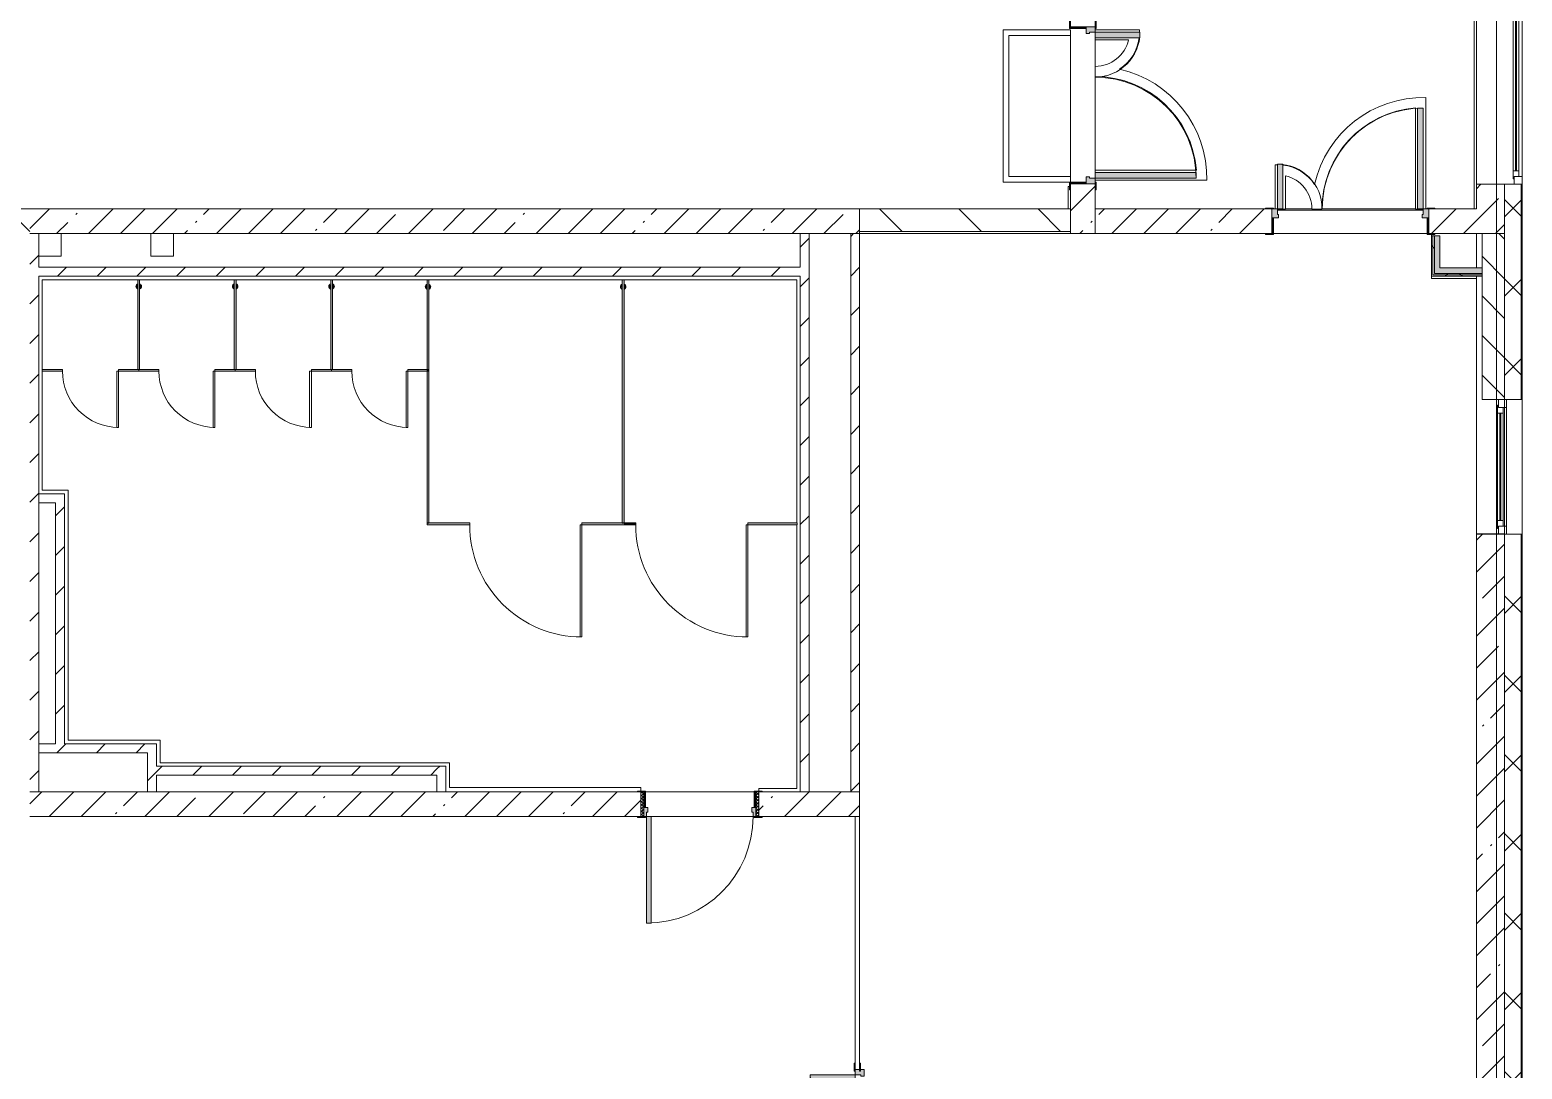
# Model space of a CAD drawing. Header units: millimetres. Extents: x 35524 to 235479, y -8553 to 29000.
# Drawn here: x 220399 to 233707, y 2927 to 12198 of the extents above; entities that cross this region are included whole.
import ezdxf

# ---------------------------------------------------------------- set-up
doc = ezdxf.new("R2010")
doc.units = ezdxf.units.MM
doc.linetypes.add('Осевая', pattern=[3175, 635, -476.25, 1587.5, -476.25])
for name, color, linetype, lineweight, true_color in [('A-DOOR-2', 7, 'Continuous', 5, 0xaaaaaa), ('A-DOOR-3', 7, 'Continuous', 5, 0xe2e2e2), ('A-DOOR-FRAM-2', 7, 'Continuous', 5, 0xe2e2e2), ('A-DOOR-FRAM-3', 7, 'Continuous', 5, 0xaaaaaa), ('A-FLOR-2', 7, 'Continuous', 5, 0xaaaaaa), ('A-GENM-3', 7, 'Continuous', 5, 0xe2ddcd), ('I-WALL-22', 7, 'Continuous', 9, 0xe7e7e7)]:
    doc.layers.add(name, color=color, linetype=linetype, lineweight=lineweight, true_color=true_color)
for name, color, linetype, lineweight in [('A-DOOR-6', 7, 'Continuous', 5), ('A-GENM', 7, 'Continuous', 5), ('A-GLAZ-2', 7, 'Continuous', 5), ('A-WALL', 7, 'Continuous', 9), ('A-WALL-6', 7, 'Continuous', 5), ('I-WALL-24', 7, 'Continuous', 5), ('Оси', 7, 'Continuous', 9), ('Оси-2', 7, 'Осевая', 9)]:
    doc.layers.add(name, color=color, linetype=linetype, lineweight=lineweight)
pattern_1 = [(45, (108468.84, 0), (-176.7767, 176.7767), [])]
pattern_2 = [(45, (108468.84, 0), (-285.1231, 285.1231), []), (45, (108753.96, 0), (-285.1231, 285.1231), [504.031, -100.806, 16.764, -84.042])]
pattern_3 = [(45, (108468.84, 0), (-530.33, 530.33), []), (135, (108468.84, 0), (-530.33, -530.33), [])]

# ---------------------------------------------------------------- blocks, each defined once
blk = doc.blocks.new('120_Окно_СКБ_1Ст - 120_Окно_СКБ_1Ст 1200х2500_h_ с форточкой 3-24161067-3_4_2_птичка')
at = {"layer": 'A-GLAZ-2'}
for p, q in [((-600, -127), (-600, -57)), ((-600, -57), (-530, -57)), ((600, -57), (-600, -57)), ((-530, -127), (-600, -127)), ((-600, -127), (-550, -127)), ((-530, -127), (-550, -127)), ((-550, -127), (-550, -137)), ((-530, -57), (-530, -127)), ((530, -87), (-530, -87)), ((-530, -87), (-530, -127)), ((-480, -137), (-480, -87)), ((-480, -107), (480, -107)), ((480, -117), (-480, -117)), ((480, -137), (480, -87)), ((530, -127), (530, -57)), ((530, -57), (600, -57)), ((530, -127), (530, -87)), ((600, -127), (530, -127)), ((550, -127), (530, -127)), ((550, -127), (600, -127)), ((550, -137), (550, -127)), ((600, -57), (600, -127)), ((-550, -137), (550, -137)), ((550, -137), (-550, -137))]:
    blk.add_line(p, q, dxfattribs=at)
blk = doc.blocks.new('110_Дверь_СКБ_2Ст - Д-5_п_ Из игровой в коридор-32679362-3_4_2_птичка')
at = {"layer": 'A-DOOR-3'}
for points in [[(612.5, 110), (662.5, 110), (662.5, 1010), (612.5, 1010), (612.5, 152.6)], [(-637.5, 110), (-587.5, 110), (-587.5, 510), (-637.5, 510)], [(712.5, -110), (712.5, 30), (697.5, 30), (697.5, -110)]]:
    blk.add_hatch(color=256, dxfattribs=at).paths.add_polyline_path(points)
h = blk.add_hatch(color=256, dxfattribs=at)
h.paths.add_polyline_path([(652.5, 30), (712.5, 30), (712.5, 110), (662.5, 110), (662.5, 60), (652.5, 60)])
h.paths.add_polyline_path([(-687.5, 30), (-627.5, 30), (-627.5, 60), (-637.5, 60), (-637.5, 110), (-687.5, 110)])
at = {"layer": 'A-DOOR-FRAM-2'}
for points in [[(-672.5, 110), (-672.5, 118), (-742.5, 118), (-742.5, 110)], [(-672.5, -110), (-672.5, 30), (-687.5, 30), (-687.5, -110)], [(767.5, 110), (767.5, 118), (697.5, 118), (697.5, 110), (761.2, 110)], [(-672.5, -118), (-672.5, -110), (-742.5, -110), (-742.5, -118)], [(767.5, -118), (767.5, -110), (697.5, -110), (697.5, -118), (761.2, -118)]]:
    blk.add_hatch(color=256, dxfattribs=at).paths.add_polyline_path(points)
at = {"layer": 'A-DOOR-2'}
for p, q in [((662.5, 1010), (612.5, 1010)), ((612.5, 1010), (612.5, 110)), ((662.5, 110), (662.5, 1010)), ((-637.5, 510), (-637.5, 110)), ((-587.5, 510), (-637.5, 510)), ((-587.5, 110), (-587.5, 510)), ((-637.5, 110), (-587.5, 110)), ((612.5, 110), (662.5, 110))]:
    blk.add_line(p, q, dxfattribs=at)
for centre, radius, start, end in [((662.5, 110), 900, 90, 180), ((-637.5, 110), 400, 360, 90)]:
    blk.add_arc(centre, radius, start, end, dxfattribs=at)
at = {"layer": 'A-DOOR-FRAM-3'}
for p, q in [((-672.5, 118), (-742.5, 118)), ((-742.5, 118), (-742.5, 110)), ((-742.5, 110), (-672.5, 110)), ((-637.5, 110), (-687.5, 110)), ((-687.5, 110), (-687.5, 30)), ((-687.5, 30), (-627.5, 30)), ((-672.5, 30), (-687.5, 30)), ((-687.5, 30), (-687.5, -110)), ((-672.5, 110), (-672.5, 118)), ((-672.5, -110), (-672.5, 30)), ((-637.5, 60), (-637.5, 110)), ((-627.5, 60), (-637.5, 60)), ((-627.5, 30), (-627.5, 60)), ((662.5, 60), (652.5, 60)), ((652.5, 60), (652.5, 30)), ((652.5, 30), (712.5, 30)), ((662.5, 110), (662.5, 60)), ((712.5, 110), (662.5, 110)), ((767.5, 118), (697.5, 118)), ((697.5, 118), (697.5, 110)), ((697.5, 110), (767.5, 110)), ((712.5, 30), (697.5, 30)), ((697.5, 30), (697.5, -110)), ((712.5, 30), (712.5, 110)), ((712.5, -110), (712.5, 30)), ((767.5, 110), (767.5, 118)), ((-672.5, -110), (-742.5, -110)), ((-742.5, -110), (-742.5, -118)), ((-742.5, -118), (-672.5, -118)), ((-687.5, -110), (-672.5, -110)), ((-672.5, -118), (-672.5, -110)), ((697.5, -110), (712.5, -110)), ((767.5, -110), (697.5, -110)), ((697.5, -110), (697.5, -118)), ((697.5, -118), (767.5, -118)), ((767.5, -118), (767.5, -110))]:
    blk.add_line(p, q, dxfattribs=at)
blk = doc.blocks.new('110_Дверь_СКБ_2Ст - Д-1_л_Лестничная клетка EIS60 2-32142534-3_4_2_птичка')
at = {"layer": 'A-DOOR-3'}
for points in [[(612, 110), (662, 110), (662, 1010), (612, 1010), (612, 603)], [(-588, 110), (-588, 510), (-638, 510), (-638, 110)], [(712, -110), (712, 30), (698, 25), (698, -110)]]:
    blk.add_hatch(color=256, dxfattribs=at).paths.add_polyline_path(points)
h = blk.add_hatch(color=256, dxfattribs=at)
h.paths.add_polyline_path([(652, 30), (712, 30), (712, 110), (662, 110), (662, 60), (652, 60)])
h.paths.add_polyline_path([(-688, 30), (-628, 30), (-628, 60), (-638, 60), (-638, 110), (-688, 110)])
at = {"layer": 'A-DOOR-FRAM-2'}
for points in [[(-672, 110), (-672, 118), (-742, 118), (-742, 110)], [(-672, -110), (-672, 30), (-688, 25), (-688, -110)], [(768, 110), (768, 118), (698, 118), (698, 110)], [(-672, -118), (-672, -110), (-742, -110), (-742, -118)], [(768, -118), (768, -110), (698, -110), (698, -118)]]:
    blk.add_hatch(color=256, dxfattribs=at).paths.add_polyline_path(points)
at = {"layer": 'A-DOOR-2'}
for p, q in [((662, 1010), (612, 1010)), ((612, 1010), (612, 110)), ((662, 110), (662, 1010)), ((-638, 510), (-638, 110)), ((-588, 510), (-638, 510)), ((-588, 110), (-588, 510)), ((-638, 110), (-588, 110)), ((612, 110), (662, 110))]:
    blk.add_line(p, q, dxfattribs=at)
for centre, radius, start, end in [((662, 110), 900, 90, 180), ((-638, 110), 400, 360, 90)]:
    blk.add_arc(centre, radius, start, end, dxfattribs=at)
at = {"layer": 'A-DOOR-FRAM-3'}
for p, q in [((-672, 118), (-742, 118)), ((-742, 118), (-742, 110)), ((-742, 110), (-672, 110)), ((-638, 110), (-688, 110)), ((-688, 110), (-688, 30)), ((-688, 30), (-628, 30)), ((-672, 30), (-688, 30)), ((-688, 30), (-688, -110)), ((-672, 110), (-672, 118)), ((-672, -110), (-672, 30)), ((-638, 60), (-638, 110)), ((-628, 60), (-638, 60)), ((-628, 30), (-628, 60)), ((662, 60), (652, 60)), ((652, 60), (652, 30)), ((652, 30), (712, 30)), ((662, 110), (662, 60)), ((712, 110), (662, 110)), ((768, 118), (698, 118)), ((698, 118), (698, 110)), ((698, 110), (768, 110)), ((712, 30), (698, 30)), ((698, 30), (698, -110)), ((712, 30), (712, 110)), ((712, -110), (712, 30)), ((768, 110), (768, 118)), ((-672, -110), (-742, -110)), ((-742, -110), (-742, -118)), ((-742, -118), (-672, -118)), ((-688, -110), (-672, -110)), ((-672, -118), (-672, -110)), ((698, -110), (712, -110)), ((768, -110), (698, -110)), ((698, -110), (698, -118)), ((698, -118), (768, -118)), ((768, -118), (768, -110))]:
    blk.add_line(p, q, dxfattribs=at)
blk = doc.blocks.new('110_Дверь_СКБ_1Ст_Внутренняя1 - Д-7а_л__950x2100h_Туалет-V148-3_4_2_птичка')
at = {"layer": 'A-DOOR-2'}
h = blk.add_hatch(dxfattribs=at)
h.set_pattern_fill('FP_125', color=256, style=0, pattern_type=2)
h.set_pattern_definition([(135, (1776.41, 174.685), (-14.14214, -14.14214), []), (225, (1776.41, 174.685), (14.14214, -14.14214), [])])
h.paths.add_polyline_path([(537.5, 110), (512.5, 110), (512.5, -110), (537.5, -110)])
at = {"layer": 'A-DOOR-3'}
h = blk.add_hatch(color=256, dxfattribs=at)
h.paths.add_polyline_path([(-487.5, 110), (-487.5, 30), (-452.5, 30), (-452.5, 70), (-462.5, 70), (-462.5, 110), (-476.9, 110)])
h.paths.add_polyline_path([(512.5, 110), (487.5, 110), (487.5, 70), (477.5, 70), (477.5, 30), (512.5, 30)])
at = {"layer": 'A-DOOR-FRAM-2'}
for points in [[(447.5, 1060), (447.5, 110), (487.5, 110), (487.5, 1060)], [(-472.5, 118), (-542.5, 118), (-542.5, 110), (-472.5, 110)], [(-476.9, 30), (-487.5, 30), (-487.5, -110), (-472.5, -110), (-472.5, 30)], [(567.5, 118), (497.5, 118), (497.5, 110), (567.5, 110)], [(512.5, 30), (497.5, 30), (497.5, -110), (512.5, -110)], [(-472.5, -110), (-542.5, -110), (-542.5, -118), (-472.5, -118)], [(567.5, -110), (497.5, -110), (497.5, -118), (567.5, -118)]]:
    blk.add_hatch(color=256, dxfattribs=at).paths.add_polyline_path(points)
at = {"layer": 'A-DOOR-FRAM-3'}
h = blk.add_hatch(dxfattribs=at)
h.set_pattern_fill('FP_126', color=256, style=0, pattern_type=2)
h.set_pattern_definition([(45, (-346.384, 174.685), (-14.1421, 14.1421), []), (135, (-346.384, 174.685), (-14.1421, -14.1421), [])])
h.paths.add_polyline_path([(-487.5, 110), (-512.5, 110), (-512.5, -110), (-487.5, -110)])
at = {"layer": 'A-DOOR-2'}
for p, q in [((487.5, 1060), (447.5, 1060)), ((447.5, 1060), (447.5, 110)), ((487.5, 110), (487.5, 1060)), ((447.5, 110), (487.5, 110))]:
    blk.add_line(p, q, dxfattribs=at)
blk.add_arc((487.5, 110), 950, 90, 180, dxfattribs=at)
at = {"layer": 'A-DOOR-FRAM-3'}
for p, q in [((-472.5, 118), (-542.5, 118)), ((-542.5, 118), (-542.5, 110)), ((-542.5, 110), (-472.5, 110)), ((-487.5, 110), (-512.5, 110)), ((-512.5, 110), (-512.5, -110)), ((-462.5, 110), (-487.5, 110)), ((-487.5, 110), (-487.5, 30)), ((-487.5, -110), (-487.5, 110)), ((-472.5, 110), (-487.5, 110)), ((-487.5, 110), (-487.5, 109)), ((-487.5, 109), (-472.5, 109)), ((-487.5, 30), (-452.5, 30)), ((-472.5, 30), (-487.5, 30)), ((-487.5, 30), (-487.5, -110)), ((-472.5, 110), (-472.5, 118)), ((-472.5, 109), (-472.5, 110)), ((-472.5, -110), (-472.5, 30)), ((-462.5, 70), (-462.5, 110)), ((-452.5, 70), (-462.5, 70)), ((-452.5, 30), (-452.5, 70)), ((487.5, 70), (477.5, 70)), ((477.5, 70), (477.5, 30)), ((477.5, 30), (512.5, 30)), ((487.5, 110), (487.5, 70)), ((512.5, 110), (487.5, 110)), ((567.5, 118), (497.5, 118)), ((497.5, 118), (497.5, 110)), ((512.5, 110), (497.5, 110)), ((497.5, 110), (497.5, 109)), ((497.5, 110), (567.5, 110)), ((497.5, 109), (512.5, 109)), ((512.5, 30), (497.5, 30)), ((497.5, 30), (497.5, -110)), ((512.5, 30), (512.5, 110)), ((537.5, 110), (512.5, 110)), ((512.5, 110), (512.5, -110)), ((512.5, 109), (512.5, 110)), ((512.5, -110), (512.5, 30)), ((537.5, -110), (537.5, 110)), ((567.5, 110), (567.5, 118)), ((-472.5, -110), (-542.5, -110)), ((-542.5, -110), (-542.5, -118)), ((-542.5, -118), (-472.5, -118)), ((-512.5, -110), (-487.5, -110)), ((-487.5, -110), (-472.5, -110)), ((-472.5, -118), (-472.5, -110)), ((497.5, -110), (512.5, -110)), ((567.5, -110), (497.5, -110)), ((497.5, -110), (497.5, -118)), ((497.5, -118), (567.5, -118)), ((512.5, -110), (537.5, -110)), ((567.5, -118), (567.5, -110))]:
    blk.add_line(p, q, dxfattribs=at)
blk = doc.blocks.new('120_Окно_СКБ_2Ст_Фрамуга сверху - 120_Окно_СКБ_2Ст_2300х2500_h_ ДОО 2-24160916-3_4_2_птичка')
at = {"layer": 'A-GLAZ-2'}
for p, q in [((-1150, 13), (-1150, 83)), ((-1150, 83), (-1080, 83)), ((1150, 83), (-1150, 83)), ((-1080, 13), (-1150, 13)), ((-1150, 13), (-540, 13)), ((-1080, 83), (-1080, 13)), ((-1080, 83), (1080, 83)), ((-590, 53), (-1080, 53)), ((-590, 43), (-1080, 43)), ((-1080, 13), (-540, 13)), ((-590, 13), (-590, 83)), ((-590, 83), (-520, 83)), ((-520, 13), (-590, 13)), ((-520, 13), (-540, 13)), ((-540, 13), (-540, 3)), ((-540, 3), (1100, 3)), ((1100, 3), (-540, 3)), ((-520, 83), (-520, 13)), ((1080, 53), (-520, 53)), ((-520, 53), (-520, 13)), ((-470, 3), (-470, 53)), ((-470, 33), (1030, 33)), ((1030, 23), (-470, 23)), ((1030, 3), (1030, 53)), ((1080, 13), (1080, 83)), ((1080, 83), (1150, 83)), ((1080, 13), (1080, 53)), ((1150, 13), (1080, 13)), ((1100, 13), (1080, 13)), ((1100, 13), (1150, 13)), ((1100, 3), (1100, 13)), ((1150, 83), (1150, 13))]:
    blk.add_line(p, q, dxfattribs=at)
blk = doc.blocks.new('131_Сантехническая перегородка_Дверь 5 - СД-1-V261-3_4_2_птичка')
at = {"layer": 'A-GENM-3'}
for points in [[(70, 8), (70, -8), (250, -8), (250, 8)], [(750, 8), (750, -8), (930, -8), (930, 8)]]:
    blk.add_hatch(color=256, dxfattribs=at).paths.add_polyline_path(points)
at = {"layer": 'A-DOOR-6'}
for p, q in [((266, 508), (250, 508)), ((250, 8), (250, 508)), ((266, 8), (266, 508)), ((266, 8), (250, 8))]:
    blk.add_line(p, q, dxfattribs=at)
blk.add_arc((250, 8), 500, 360, 90, dxfattribs=at)
at = {"layer": 'A-GENM'}
for p, q in [((250, 8), (70, 8)), ((70, 8), (70, -8)), ((250, -8), (250, 8)), ((930, 8), (750, 8)), ((750, 8), (750, -8)), ((930, -8), (930, 8)), ((70, -8), (250, -8)), ((750, -8), (930, -8))]:
    blk.add_line(p, q, dxfattribs=at)
blk = doc.blocks.new('131_Сантехническая перегородка 6 - СП-1-V259-3_4_2_птичка')
at = {"layer": 'A-GENM-3'}
blk.add_hatch(color=256, dxfattribs=at).paths.add_polyline_path([(800, 8), (0, 8), (0, -8), (800, -8)])
at = {"layer": 'A-GENM'}
for p, q in [((800, 8), (0, 8)), ((0, 8), (0, -8)), ((800, -8), (800, 8)), ((0, -8), (800, -8))]:
    blk.add_line(p, q, dxfattribs=at)
at = {"layer": 'A-GENM', "flags": 128}
for points in [[(71, 8), (71, 9), (71, 9), (70, 9), (70, 10), (70, 10), (69, 11), (69, 11), (68, 12), (68, 12), (67, 12), (67, 13), (66, 13), (66, 13), (65, 14), (65, 14), (64, 14), (64, 14), (63, 14), (62, 15), (62, 15), (61, 15), (61, 15), (60, 15), (59, 15), (59, 15), (58, 15), (58, 15), (57, 15), (56, 15), (56, 15), (55, 15), (55, 15), (54, 14), (54, 14), (53, 14), (52, 14), (52, 13), (51, 13), (51, 13), (50, 13), (50, 12), (49, 12), (49, 11), (48, 11), (48, 11), (48, 10), (47, 10), (47, 9), (46, 9), (46, 8), (46, 8)], [(46, -8), (46, -9), (47, -9), (47, -9), (47, -10), (48, -10), (48, -11), (49, -11), (49, -12), (50, -12), (50, -12), (51, -13), (51, -13), (52, -13), (52, -14), (53, -14), (53, -14), (54, -14), (54, -14), (55, -15), (56, -15), (56, -15), (57, -15), (57, -15), (58, -15), (59, -15), (59, -15), (60, -15), (60, -15), (61, -15), (62, -15), (62, -15), (63, -15), (63, -14), (64, -14), (64, -14), (65, -14), (66, -13), (66, -13), (67, -13), (67, -13), (68, -12), (68, -12), (69, -11), (69, -11), (69, -11), (70, -10), (70, -10), (71, -9), (71, -9), (71, -8), (71, -8)]]:
    blk.add_lwpolyline(points, dxfattribs=at)
at = {"layer": 'A-GENM'}
for radius, start, end in [(24.6, 19.9113, 160.0887), (17.6, 45, 135), (17.6, 45, 135), (15.1, 45, 135), (24.6, 199.9113, 340.0887), (17.6, 225, 315), (17.6, 225, 315), (15.1, 225, 315)]:
    blk.add_arc((59, 0), radius, start, end, dxfattribs=at)
blk = doc.blocks.new('131_Сантехническая перегородка 7 - СП-1-V258-3_4_2_птичка')
at = {"layer": 'A-GENM-3'}
blk.add_hatch(color=256, dxfattribs=at).paths.add_polyline_path([(2166, 8), (-4, 8), (-4, -8), (2166, -8)])
at = {"layer": 'A-GENM'}
for p, q in [((2166, 8), (-4, 8)), ((-4, 8), (-4, -8)), ((2166, -8), (2166, 8)), ((-4, -8), (2166, -8))]:
    blk.add_line(p, q, dxfattribs=at)
at = {"layer": 'A-GENM', "flags": 128}
for points in [[(71, 8), (71, 9), (71, 9), (70, 9), (70, 10), (70, 10), (69, 11), (69, 11), (68, 12), (68, 12), (67, 12), (67, 13), (66, 13), (66, 13), (65, 14), (65, 14), (64, 14), (64, 14), (63, 14), (62, 15), (62, 15), (61, 15), (61, 15), (60, 15), (59, 15), (59, 15), (58, 15), (58, 15), (57, 15), (56, 15), (56, 15), (55, 15), (55, 15), (54, 14), (54, 14), (53, 14), (52, 14), (52, 13), (51, 13), (51, 13), (50, 13), (50, 12), (49, 12), (49, 11), (48, 11), (48, 11), (48, 10), (47, 10), (47, 9), (46, 9), (46, 8), (46, 8)], [(46, -8), (46, -9), (47, -9), (47, -9), (47, -10), (48, -10), (48, -11), (49, -11), (49, -12), (50, -12), (50, -12), (51, -13), (51, -13), (52, -13), (52, -14), (53, -14), (53, -14), (54, -14), (54, -14), (55, -15), (56, -15), (56, -15), (57, -15), (57, -15), (58, -15), (59, -15), (59, -15), (60, -15), (60, -15), (61, -15), (62, -15), (62, -15), (63, -15), (63, -14), (64, -14), (64, -14), (65, -14), (66, -13), (66, -13), (67, -13), (67, -13), (68, -12), (68, -12), (69, -11), (69, -11), (69, -11), (70, -10), (70, -10), (71, -9), (71, -9), (71, -8), (71, -8)]]:
    blk.add_lwpolyline(points, dxfattribs=at)
at = {"layer": 'A-GENM'}
for radius, start, end in [(24.6, 19.9113, 160.0887), (17.6, 45, 135), (17.6, 45, 135), (15.1, 45, 135), (24.6, 199.9113, 340.0887), (17.6, 225, 315), (17.6, 225, 315), (15.1, 225, 315)]:
    blk.add_arc((59, 0), radius, start, end, dxfattribs=at)
blk = doc.blocks.new('131_Сантехническая перегородка_Дверь МГН - СД-1-V260-3_4_2_птичка')
at = {"layer": 'A-GENM-3'}
for points in [[(-370, 8), (-370, -8), (10, -8), (10, 8)], [(1010, 8), (1010, -8), (1390, -8), (1390, 8), (1256, 8)]]:
    blk.add_hatch(color=256, dxfattribs=at).paths.add_polyline_path(points)
at = {"layer": 'A-DOOR-6'}
for p, q in [((10, 1008), (26, 1008)), ((10, 8), (10, 1008)), ((26, 8), (26, 1008)), ((10, 8), (26, 8))]:
    blk.add_line(p, q, dxfattribs=at)
blk.add_arc((10, 8), 1000, 360, 90, dxfattribs=at)
at = {"layer": 'A-GENM'}
for p, q in [((10, 8), (-370, 8)), ((-370, 8), (-370, -8)), ((10, -8), (10, 8)), ((1390, 8), (1010, 8)), ((1010, 8), (1010, -8)), ((1390, -8), (1390, 8)), ((-370, -8), (10, -8)), ((1010, -8), (1390, -8))]:
    blk.add_line(p, q, dxfattribs=at)
blk = doc.blocks.new('131_Сантехническая перегородка_Дверь МГН 2 - СД-1-V262-3_4_2_птичка')
at = {"layer": 'A-GENM-3'}
for points in [[(-430, 8), (-430, -8), (10, -8), (10, 8)], [(1010, 8), (1010, -8), (1110, -8), (1110, 8)]]:
    blk.add_hatch(color=256, dxfattribs=at).paths.add_polyline_path(points)
at = {"layer": 'A-DOOR-6'}
for p, q in [((10, 1008), (26, 1008)), ((10, 8), (10, 1008)), ((26, 8), (26, 1008)), ((10, 8), (26, 8))]:
    blk.add_line(p, q, dxfattribs=at)
blk.add_arc((10, 8), 1000, 360, 90, dxfattribs=at)
at = {"layer": 'A-GENM'}
for p, q in [((10, 8), (-430, 8)), ((-430, 8), (-430, -8)), ((10, -8), (10, 8)), ((1110, 8), (1010, 8)), ((1010, 8), (1010, -8)), ((1110, -8), (1110, 8)), ((-430, -8), (10, -8)), ((1010, -8), (1110, -8))]:
    blk.add_line(p, q, dxfattribs=at)
blk = doc.blocks.new('110_Дверь_СКБ_2Ст - Д-5_п__в составе перегородки _не входит в спец__-32680317-3_4_2_птичка')
at = {"layer": 'A-DOOR-3'}
h = blk.add_hatch(color=256, dxfattribs=at)
h.paths.add_polyline_path([(712, -20), (712, 60), (652, 60), (652, 30), (662, 30), (662, -20)])
h.paths.add_polyline_path([(-628, 60), (-688, 60), (-688, -20), (-638, -20), (-638, 30), (-628, 30)])
for points in [[(-588, -420), (-588, -20), (-638, -20), (-638, -420)], [(662, -920), (662, -20), (612, -20), (612, -920)]]:
    blk.add_hatch(color=256, dxfattribs=at).paths.add_polyline_path(points)
at = {"layer": 'A-DOOR-FRAM-2'}
for points in [[(-673, 28), (-743, 28), (-743, 20), (-673, 20)], [(767, 28), (697, 28), (697, 20), (767, 20)], [(-673, -20), (-743, -20), (-743, -28), (-673, -28)], [(767, -20), (697, -20), (697, -28), (767, -28)]]:
    blk.add_hatch(color=256, dxfattribs=at).paths.add_polyline_path(points)
at = {"layer": 'A-DOOR-2'}
for p, q in [((-638, -20), (-588, -20)), ((-638, -420), (-638, -20)), ((-588, -20), (-588, -420)), ((612, -20), (662, -20)), ((612, -920), (612, -20)), ((662, -20), (662, -920)), ((-588, -420), (-638, -420)), ((662, -920), (612, -920))]:
    blk.add_line(p, q, dxfattribs=at)
for centre, radius, start, end in [((-638, -20), 400, 270, 0), ((662, -20), 900, 180, 270)]:
    blk.add_arc(centre, radius, start, end, dxfattribs=at)
at = {"layer": 'A-DOOR-FRAM-3'}
for p, q in [((-743, 28), (-673, 28)), ((-743, 20), (-743, 28)), ((-673, 20), (-743, 20)), ((-688, 60), (-628, 60)), ((-688, -20), (-688, 60)), ((-688, 20), (-673, 20)), ((-688, 19), (-688, 20)), ((-673, 19), (-688, 19)), ((-673, 28), (-673, 20)), ((-673, 20), (-673, 19)), ((-638, 30), (-638, -20)), ((-628, 30), (-638, 30)), ((-628, 60), (-628, 30)), ((652, 60), (712, 60)), ((652, 30), (652, 60)), ((662, 30), (652, 30)), ((662, -20), (662, 30)), ((697, 20), (697, 28)), ((697, 28), (767, 28)), ((697, 19), (697, 20)), ((697, 20), (712, 20)), ((767, 20), (697, 20)), ((712, 19), (697, 19)), ((712, 60), (712, -20)), ((712, 20), (712, 19)), ((767, 28), (767, 20)), ((-743, -20), (-673, -20)), ((-743, -28), (-743, -20)), ((-673, -28), (-743, -28)), ((-638, -20), (-688, -20)), ((-673, -20), (-673, -28)), ((712, -20), (662, -20)), ((697, -28), (697, -20)), ((697, -20), (767, -20)), ((767, -28), (697, -28)), ((767, -20), (767, -28))]:
    blk.add_line(p, q, dxfattribs=at)

msp = doc.modelspace()

# ---------------------------------------------------------------- hatches: boundary and pattern name
at = {"layer": 'A-WALL-6'}
h = msp.add_hatch(dxfattribs=at)
h.set_pattern_fill('FP_102', color=256, style=0, pattern_type=2)
h.set_pattern_definition([(45, (108468.84, 0), (-353.5534, 353.5534), []), (135, (108468.84, 0), (-353.5534, -353.5534), [])])
h.paths.add_polyline_path([(233548.8, -250), (233698.8, -250), (233698.8, 7700), (233548.8, 7700), (233548.8, -100)])
h.paths.add_polyline_path([(233698.8, 8900), (233698.8, 10820), (233548.8, 10820), (233548.8, 8900)])
h.paths.add_polyline_path([(233698.8, 13120), (233698.8, 21400), (233548.8, 21400), (233548.8, 13120)])
h = msp.add_hatch(dxfattribs=at)
h.set_pattern_fill('FP_100', color=256, style=0, pattern_type=2)
h.set_pattern_definition([(135, (108468.84, 0), (-176.7767, -176.7767), [])])
h.paths.add_polyline_path([(233548.8, 8900), (233548.8, 10380), (233348.8, 10380), (233348.8, 8900)])
at = {"layer": 'I-WALL-22'}
for points in [[(232973.8, 10025), (232973.8, 10360), (232923.8, 10360), (232923.8, 10025)], [(233348.8, 10025), (233348.8, 10075), (232973.8, 10075), (232973.8, 10025)]]:
    msp.add_hatch(color=256, dxfattribs=at).paths.add_polyline_path(points)
at = {"layer": 'I-WALL-24'}
h = msp.add_hatch(dxfattribs=at)
h.set_pattern_fill('FP_98', color=256, style=0, pattern_type=2)
h.set_pattern_definition(pattern_2)
h.paths.add_polyline_path([(233298.8, 10600), (233548.8, 10600), (233548.8, 10820), (233298.8, 10820), (233298.8, 10642.6)])
h.paths.add_polyline_path([(233548.8, 13120), (233548.8, 21400), (233298.8, 21400), (233298.8, 13120)])
h = msp.add_hatch(dxfattribs=at)
h.set_pattern_fill('FP_98', color=256, style=0, pattern_type=2)
h.set_pattern_definition(pattern_2)
h.paths.add_polyline_path([(229678.8, 10380), (229898.8, 10380), (229898.8, 10825), (229678.8, 10825), (229678.8, 10400)])
h.paths.add_polyline_path([(229848.8, 12225), (229898.8, 12225), (229898.8, 13400), (229678.8, 13400), (229678.8, 12225), (229818.8, 12225)])
h.paths.add_polyline_path([(229678.8, 13900), (229898.8, 13900), (229898.8, 18600), (229678.8, 18600), (229678.8, 14691.7)])
h.paths.add_polyline_path([(229898.4, 19100), (229898.8, 19100), (229898.8, 19110), (229678.8, 19110), (229678.8, 19100)])
h = msp.add_hatch(dxfattribs=at)
h.set_pattern_fill('FP_101', color=256, style=0, pattern_type=2)
h.set_pattern_definition([(135, (108468.84, 0), (-353.5534, -353.5534), [])])
h.paths.add_polyline_path([(228727.6, 10400), (229678.8, 10400), (229678.8, 10600), (227798.8, 10600), (227798.8, 10400)])
h.paths.add_polyline_path([(216118.8, 10400), (216173.8, 10400), (216173.8, 10600), (215818.8, 10600), (215818.8, 10400)])
h.paths.add_polyline_path([(218473.4, 10400), (218698.8, 10400), (218698.8, 10600), (217573.8, 10600), (217573.8, 10400), (218218.8, 10400)])
h.paths.add_polyline_path([(220337.8, 10400), (220398.8, 10400), (220398.8, 10600), (219648.8, 10600), (219648.8, 10400), (219678.8, 10400)])
h = msp.add_hatch(dxfattribs=at)
h.set_pattern_fill('FP_98', color=256, style=0, pattern_type=2)
h.set_pattern_definition(pattern_2)
h.paths.add_polyline_path([(227798.8, 10380), (227798.8, 10600), (220398.8, 10600), (220398.8, 10380), (224998.8, 10380)])
h = msp.add_hatch(dxfattribs=at)
h.set_pattern_fill('FP_98', color=256, style=0, pattern_type=2)
h.set_pattern_definition(pattern_2)
h.paths.add_polyline_path([(230592, 10380), (231473.8, 10380), (231473.8, 10600), (229898.8, 10600), (229898.8, 10380)])
h.paths.add_polyline_path([(233548.8, 10380), (233548.8, 10600), (232873.8, 10600), (232873.8, 10380), (233388.6, 10380)])
h = msp.add_hatch(dxfattribs=at)
h.set_pattern_fill('FP_103', color=256, style=0, pattern_type=2)
h.set_pattern_definition(pattern_1)
h.paths.add_polyline_path([(220478.8, 5400), (220478.8, 10380), (220398.8, 10380), (220398.8, 5400)])
h = msp.add_hatch(dxfattribs=at)
h.set_pattern_fill('FP_103', color=256, style=0, pattern_type=2)
h.set_pattern_definition(pattern_1)
h.paths.add_polyline_path([(227348.8, 5400), (227348.8, 10380), (227268.8, 10380), (227268.8, 5400), (227329.3, 5400)])
h = msp.add_hatch(dxfattribs=at)
h.set_pattern_fill('FP_103', color=256, style=0, pattern_type=2)
h.set_pattern_definition(pattern_1)
h.paths.add_polyline_path([(227798.8, 5400), (227798.8, 10380), (227718.8, 10380), (227718.8, 5400), (227795.4, 5400)])
h = msp.add_hatch(dxfattribs=at)
h.set_pattern_fill('FP_181', color=256, style=0, pattern_type=2)
h.set_pattern_definition(pattern_3)
h.paths.add_polyline_path([(232911.3, 10000), (232911.3, 10360), (232898.8, 10360), (232898.8, 10000)])
h = msp.add_hatch(dxfattribs=at)
h.set_pattern_fill('FP_181', color=256, style=0, pattern_type=2)
h.set_pattern_definition(pattern_3)
h.paths.add_polyline_path([(232923.8, 10012.5), (232922.5, 10360), (232911.3, 10360), (232911.3, 10012.5)])
h = msp.add_hatch(dxfattribs=at)
h.set_pattern_fill('FP_103', color=256, style=0, pattern_type=2)
h.set_pattern_definition(pattern_1)
h.paths.add_polyline_path([(227268.8, 10000), (227268.8, 10080), (220478.8, 10080), (220478.8, 10000), (224998.8, 10000)])
h = msp.add_hatch(dxfattribs=at)
h.set_pattern_fill('FP_181', color=256, style=0, pattern_type=2)
h.set_pattern_definition(pattern_3)
h.paths.add_polyline_path([(232911.3, 10000), (233348.8, 10000), (233348.8, 10012.5), (232911.3, 10012.5)])
h = msp.add_hatch(dxfattribs=at)
h.set_pattern_fill('FP_181', color=256, style=0, pattern_type=2)
h.set_pattern_definition(pattern_3)
h.paths.add_polyline_path([(233348.8, 10012.5), (233348.8, 10025), (232923.8, 10025), (232923.8, 10012.5), (232973.8, 10012.5)])
h = msp.add_hatch(dxfattribs=at)
h.set_pattern_fill('FP_103', color=256, style=0, pattern_type=2)
h.set_pattern_definition(pattern_1)
h.paths.add_polyline_path([(220708.8, 5830), (220708.8, 7980), (220628.8, 7980), (220628.8, 5830)])
h = msp.add_hatch(dxfattribs=at)
h.set_pattern_fill('FP_98', color=256, style=0, pattern_type=2)
h.set_pattern_definition(pattern_2)
h.paths.add_polyline_path([(233548.8, -100), (233548.8, 7700), (233298.8, 7700), (233298.8, -100)])
h = msp.add_hatch(dxfattribs=at)
h.set_pattern_fill('FP_103', color=256, style=0, pattern_type=2)
h.set_pattern_definition(pattern_1)
h.paths.add_polyline_path([(219728.8, 6620), (220398.8, 6620), (220398.8, 6700), (219698.8, 6700), (219698.8, 6620)])
h.paths.add_polyline_path([(218218.8, 6620), (218748.8, 6620), (218748.8, 6700), (218218.8, 6700)])
h = msp.add_hatch(dxfattribs=at)
h.set_pattern_fill('FP_103', color=256, style=0, pattern_type=2)
h.set_pattern_definition(pattern_1)
h.paths.add_polyline_path([(221448.8, 5750), (221448.8, 5830), (220478.8, 5830), (220478.8, 5750), (221270, 5750)])
h = msp.add_hatch(dxfattribs=at)
h.set_pattern_fill('FP_103', color=256, style=0, pattern_type=2)
h.set_pattern_definition(pattern_1)
h.paths.add_polyline_path([(221448.8, 5400), (221528.8, 5400), (221528.8, 5830), (221448.8, 5830), (221448.8, 5750)])
h = msp.add_hatch(dxfattribs=at)
h.set_pattern_fill('FP_103', color=256, style=0, pattern_type=2)
h.set_pattern_definition(pattern_1)
h.paths.add_polyline_path([(224028.8, 5550), (224028.8, 5630), (221528.8, 5630), (221528.8, 5550)])
h = msp.add_hatch(dxfattribs=at)
h.set_pattern_fill('FP_103', color=256, style=0, pattern_type=2)
h.set_pattern_definition(pattern_1)
h.paths.add_polyline_path([(224108.8, 5400), (224108.8, 5630), (224028.8, 5630), (224028.8, 5400)])
h = msp.add_hatch(dxfattribs=at)
h.set_pattern_fill('FP_98', color=256, style=0, pattern_type=2)
h.set_pattern_definition(pattern_2)
h.paths.add_polyline_path([(226898.8, 5180), (227798.8, 5180), (227795.4, 5400), (226898.8, 5400)])
h.paths.add_polyline_path([(220398.8, 5180), (225848.8, 5180), (225848.8, 5400), (220398.8, 5400)])

# ---------------------------------------------------------------- linework, layer by layer
at = {"layer": 'A-FLOR-2'}
for p, q in [((233277.8, 10600), (233277.8, 13450)), ((229078.8, 12197.6), (229078.8, 10840)), ((229678.8, 12197.6), (229078.8, 12197.6)), ((229128.8, 10890), (229128.8, 12147.6)), ((229128.8, 12147.6), (229678.8, 12147.6)), ((229678.8, 12147.6), (229678.8, 12197.6)), ((230293.6, 12197.6), (229899.1, 12197.6)), ((229899.1, 12197.6), (229899.1, 12175)), ((229899.1, 12125), (229899.1, 12107.6)), ((229899.1, 12107.6), (230196.3, 12107.6)), ((229899.1, 11871.4), (229899.1, 11781.4)), ((232846.7, 10600), (232846.7, 11594.3)), ((232756.7, 11501.8), (232756.7, 10599.5)), ((230801.4, 10946.4), (229899.1, 10946.4)), ((229899.1, 10946.4), (229899.1, 10925)), ((231505.5, 10993.9), (231505.5, 10600)), ((229078.8, 10840), (229670.8, 10840)), ((229678.8, 10890), (229128.8, 10890)), ((229657.8, 10800), (229670.8, 10800)), ((229657.8, 10600), (229657.8, 10800)), ((229678.8, 10840), (229678.8, 10890)), ((229899.1, 10875), (229899.1, 10856.4)), ((229899.1, 10856.4), (230893.9, 10856.4)), ((231595.5, 10599.5), (231595.5, 10896.6)), ((231524.2, 10599.5), (231595.5, 10599.5)), ((231524.2, 10590), (232823.8, 10590)), ((231831.7, 10599.5), (231921.7, 10599.5)), ((232756.7, 10599.5), (232823.8, 10599.5)), ((220678.8, 10380), (220678.8, 10180)), ((221478.8, 10180), (221478.8, 10380)), ((221678.8, 10380), (221678.8, 10180)), ((229678.8, 10380), (227798.8, 10380)), ((232898.8, 10360), (232898.8, 10372)), ((220678.8, 10180), (220478.8, 10180)), ((221678.8, 10180), (221478.8, 10180)), ((232898.8, 9980), (232898.8, 10000)), ((223941.8, 9969), (220509.8, 9969)), ((220509.8, 9969), (220509.8, 9168)), ((225682.3, 9969), (223957.8, 9969)), ((227237.8, 9969), (225698.3, 9969)), ((227237.8, 7799), (227237.8, 9969)), ((233298.8, 9980), (232898.8, 9980)), ((220509.8, 9152), (220509.8, 8091)), ((220509.8, 8091), (220739.8, 8091)), ((220739.8, 8091), (220739.8, 5861)), ((227237.8, 5431), (227237.8, 7783)), ((220739.8, 5861), (221559.8, 5861)), ((221559.8, 5861), (221559.8, 5661)), ((221559.8, 5661), (224139.8, 5661)), ((224139.8, 5661), (224139.8, 5441)), ((224139.8, 5441), (225848.8, 5441)), ((225848.8, 5441), (225848.8, 5408)), ((226898.8, 5408), (226898.8, 5431)), ((226898.8, 5431), (227237.8, 5431))]:
    msp.add_line(p, q, dxfattribs=at)
for centre, radius, start, end in [((229899.1, 12176.4), 395, 303.54048, 352.50848), ((229899.1, 12176.4), 395, 359.78737, 3.07201), ((229899.1, 12176.4), 305, 270, 346.9573), ((229899.1, 10876.4), 995, 358.8489, 77.32946), ((229899.1, 10876.4), 905, 4.43687, 90), ((232826.7, 10599.5), 995, 88.8489, 167.32946), ((232826.7, 10599.5), 905, 94.43687, 180), ((231526.7, 10599.5), 395, 90.40773, 93.07201), ((231526.7, 10599.5), 395, 33.54048, 83.14192), ((231526.7, 10599.5), 305, 0, 76.9573)]:
    msp.add_arc(centre, radius, start, end, dxfattribs=at)
at = {"layer": 'A-WALL'}
for p, q in [((233548.8, 10820), (233548.8, 10600)), ((233548.8, 10600), (233548.8, 10820)), ((233698.8, 8900), (233698.8, 10820)), ((233701.8, 8900), (233701.8, 10820)), ((227798.8, 10600), (227798.8, 10400)), ((229678.8, 10400), (229678.8, 10600)), ((220478.8, 10380), (220398.8, 10380)), ((232911.3, 10012.5), (232911.3, 10360)), ((232923.8, 10025), (232923.8, 10360)), ((233548.8, 10380), (233348.8, 10380)), ((233548.8, 10380), (233548.8, 8900)), ((233548.8, 8900), (233548.8, 10380)), ((233348.8, 10012.5), (232911.3, 10012.5)), ((233348.8, 10025), (232923.8, 10025)), ((233698.8, -250), (233698.8, 7700)), ((233701.8, -253), (233701.8, 7700)), ((220398.8, 5400), (220478.8, 5400)), ((227268.8, 5400), (227348.8, 5400)), ((227718.8, 5400), (227798.8, 5400)), ((227798.8, 5180), (227758.8, 5180))]:
    msp.add_line(p, q, dxfattribs=at)
at = {"layer": 'A-WALL-6'}
for p, q in [((233706.8, 7700), (233706.8, 21558)), ((233706.8, 10820), (233548.8, 10820)), ((233548.8, 10600), (233548.8, 10380)), ((233348.8, 10380), (233348.8, 8900)), ((233348.8, 8900), (233548.8, 8900)), ((233548.8, 8900), (233706.8, 8900)), ((233548.8, 8900), (233548.8, -100)), ((233706.8, 7700), (233548.8, 7700)), ((233706.8, -258), (233706.8, 7700))]:
    msp.add_line(p, q, dxfattribs=at)
at = {"layer": 'I-WALL-24'}
for p, q in [((233298.8, 18850), (233298.8, 10600)), ((229678.8, 10890), (229678.8, 12147.6)), ((229898.8, 12125), (229898.8, 10925)), ((233548.8, 10820), (233298.8, 10820)), ((229678.8, 10770), (229678.8, 10600)), ((229898.8, 10380), (229898.8, 10770)), ((229678.8, 10600), (219678.8, 10600)), ((231418.8, 10600), (229898.8, 10600)), ((231595.5, 10600), (231831.6, 10600)), ((231920.8, 10600), (232756.7, 10600)), ((233298.8, 10600), (232928.8, 10600)), ((233548.8, 10380), (233548.8, 10600)), ((227798.8, 10400), (229678.8, 10400)), ((227798.8, 2980), (227798.8, 10400)), ((229678.8, 10400), (229678.8, 10380)), ((220478.8, 10080), (220478.8, 10380)), ((220478.8, 10380), (227798.8, 10380)), ((227268.8, 10380), (227268.8, 10080)), ((227348.8, 5400), (227348.8, 10380)), ((227718.8, 10380), (227718.8, 5400)), ((229678.8, 10380), (231418.8, 10380)), ((232858.8, 10380), (231488.8, 10380)), ((232898.8, 10360), (232898.8, 10000)), ((232973.8, 10360), (232898.8, 10360)), ((232928.8, 10380), (233348.8, 10380)), ((232973.8, 10075), (232973.8, 10360)), ((233298.8, 10075), (233298.8, 10380)), ((227268.8, 10080), (220478.8, 10080)), ((220478.8, 5400), (220478.8, 10000)), ((220478.8, 10000), (227268.8, 10000)), ((227268.8, 10000), (227268.8, 5400)), ((232898.8, 10000), (233348.8, 10000)), ((233348.8, 10075), (232973.8, 10075)), ((233298.8, 10000), (233298.8, 150)), ((233548.8, 8900), (233548.8, 7701)), ((220708.8, 8060), (220478.8, 8060)), ((220708.8, 5830), (220708.8, 8060)), ((220478.8, 7980), (220628.8, 7980)), ((220628.8, 7980), (220628.8, 5830)), ((233298.8, 7701), (233548.8, 7701)), ((233548.8, 7700), (233298.8, 7700)), ((233548.8, -100), (233548.8, 7700)), ((220628.8, 5830), (220478.8, 5830)), ((220478.8, 5750), (221448.8, 5750)), ((221528.8, 5830), (220708.8, 5830)), ((221448.8, 5750), (221448.8, 5400)), ((221528.8, 5630), (221528.8, 5830)), ((224108.8, 5630), (221528.8, 5630)), ((224108.8, 5400), (224108.8, 5630)), ((221528.8, 5550), (224028.8, 5550)), ((221528.8, 5400), (221528.8, 5550)), ((224028.8, 5550), (224028.8, 5400)), ((225818.8, 5400), (220478.8, 5400)), ((225888.8, 5400), (226858.8, 5400)), ((227268.8, 5400), (226928.8, 5400)), ((227718.8, 5400), (227348.8, 5400)), ((220398.8, 5180), (225818.8, 5180)), ((226848.8, 5180), (225938.8, 5180)), ((226928.8, 5180), (227758.8, 5180)), ((227758.8, 5180), (227758.8, 2980))]:
    msp.add_line(p, q, dxfattribs=at)
at = {"layer": 'Оси'}
for p, q in [((233478.8, 10029.8), (233478.8, 21915.1)), ((233478.8, -1906.3), (233478.8, 9979))]:
    msp.add_line(p, q, dxfattribs=at)
at = {"layer": 'Оси-2'}
msp.add_line((233478.8, 9979), (233478.8, 10029.8), dxfattribs=at)

# ---------------------------------------------------------------- block references
at = {"layer": 'A-DOOR-2'}
for name, p, rotation in [('110_Дверь_СКБ_2Ст - Д-1_л_Лестничная клетка EIS60 2-32142534-3_4_2_птичка', (229788.8, 11537.5), 269.9999999999998), ('110_Дверь_СКБ_1Ст_Внутренняя1 - Д-7а_л__950x2100h_Туалет-V148-3_4_2_птичка', (226386.3, 5290), 180), ('110_Дверь_СКБ_2Ст - Д-5_п__в составе перегородки _не входит в спец__-32680317-3_4_2_птичка', (227778.8, 2237.5), 270)]:
    msp.add_blockref(name, p, dxfattribs=dict(at, rotation=rotation))
msp.add_blockref('110_Дверь_СКБ_2Ст - Д-5_п_ Из игровой в коридор-32679362-3_4_2_птичка', (232161.3, 10490), dxfattribs=at)
at = {"layer": 'A-GENM'}
for name, p, rotation in [('131_Сантехническая перегородка 6 - СП-1-V259-3_4_2_птичка', (221369.8, 9968), 270.0000000000007), ('131_Сантехническая перегородка 6 - СП-1-V259-3_4_2_птичка', (222229.8, 9968), 270.0000000000007), ('131_Сантехническая перегородка 6 - СП-1-V259-3_4_2_птичка', (223089.8, 9968), 270.0000000000007), ('131_Сантехническая перегородка 7 - СП-1-V258-3_4_2_птичка', (223949.8, 9964.9), 269.9999999999999), ('131_Сантехническая перегородка 7 - СП-1-V258-3_4_2_птичка', (225690.3, 9964.9), 269.9999999999999), ('131_Сантехническая перегородка_Дверь 5 - СД-1-V261-3_4_2_птичка', (221439.8, 9160), 180), ('131_Сантехническая перегородка_Дверь 5 - СД-1-V261-3_4_2_птичка', (222299.8, 9160), 180), ('131_Сантехническая перегородка_Дверь 5 - СД-1-V261-3_4_2_птичка', (223159.8, 9160), 180), ('131_Сантехническая перегородка_Дверь 5 - СД-1-V261-3_4_2_птичка', (224019.8, 9160), 180), ('131_Сантехническая перегородка_Дверь МГН - СД-1-V260-3_4_2_птичка', (225331.8, 7791), 180), ('131_Сантехническая перегородка_Дверь МГН 2 - СД-1-V262-3_4_2_птичка', (226811.8, 7791), 180)]:
    msp.add_blockref(name, p, dxfattribs=dict(at, rotation=rotation))
at = {"layer": 'A-GLAZ-2', "rotation": 269.9999999999999}
for name, p in [('120_Окно_СКБ_2Ст_Фрамуга сверху - 120_Окно_СКБ_2Ст_2300х2500_h_ ДОО 2-24160916-3_4_2_птичка', (233623.8, 11970)), ('120_Окно_СКБ_1Ст - 120_Окно_СКБ_1Ст 1200х2500_h_ с форточкой 3-24161067-3_4_2_птичка', (233623.8, 8300))]:
    msp.add_blockref(name, p, dxfattribs=at)

doc.saveas('drawing.dxf')
